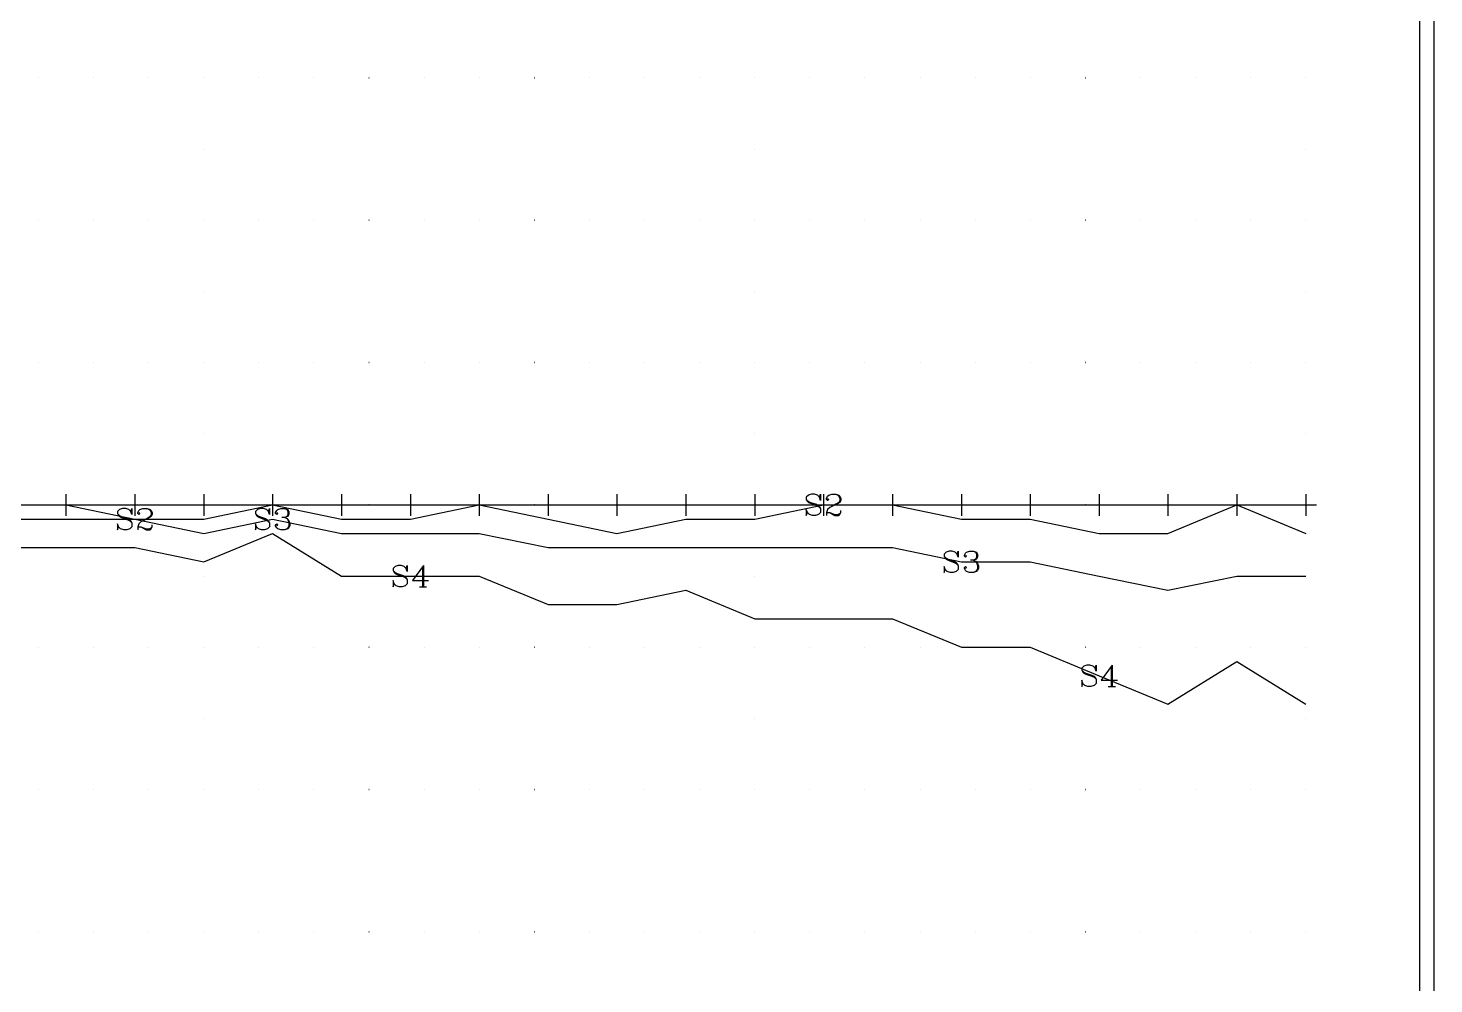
# Model space of a CAD drawing. Extents: x 10 to 200, y 0 to 250.
# Drawn here: x 101.2 to 200, y 67.3 to 134.5 of the extents above; entities that cross this region are included whole.
import ezdxf

# ---------------------------------------------------------------- set-up
doc = ezdxf.new("R2010")
doc.units = 0
doc.linetypes.add('1', pattern=[0])
for name, color, linetype in [('1', 7, '1'), ('2', 7, '1'), ('3', 7, '1')]:
    doc.layers.add(name, color=color, linetype=linetype)

msp = doc.modelspace()

# ---------------------------------------------------------------- linework, layer by layer
at = {"layer": '1'}
for p, q in [((103.9, 101.76), (103.9, 100.24)), ((108.74, 101.76), (108.74, 100.24)), ((113.58, 101.76), (113.58, 100.24)), ((118.42, 101.76), (118.42, 100.24)), ((123.26, 101.76), (123.26, 100.24)), ((128.1, 101.76), (128.1, 100.24)), ((132.94, 101.76), (132.94, 100.24)), ((137.77, 101.76), (137.77, 100.24)), ((142.61, 101.76), (142.61, 100.24)), ((147.45, 101.76), (147.45, 100.24)), ((152.29, 101.76), (152.29, 100.24)), ((157.13, 101.76), (157.13, 100.24)), ((161.97, 101.76), (161.97, 100.24)), ((166.81, 101.76), (166.81, 100.24)), ((171.65, 101.76), (171.65, 100.24)), ((176.48, 101.76), (176.48, 100.24)), ((181.32, 101.76), (181.32, 100.24)), ((186.16, 101.76), (186.16, 100.24)), ((191, 101.76), (191, 100.24)), ((103.14, 101), (104.67, 101)), ((107.98, 101), (109.5, 101)), ((112.82, 101), (114.34, 101)), ((117.66, 101), (119.18, 101)), ((122.5, 101), (124.02, 101)), ((127.33, 101), (128.86, 101)), ((132.17, 101), (133.7, 101)), ((137.01, 101), (138.54, 101)), ((141.85, 101), (143.37, 101)), ((146.69, 101), (148.21, 101)), ((151.53, 101), (153.05, 101)), ((156.37, 101), (157.89, 101)), ((161.21, 101), (162.73, 101)), ((166.04, 101), (167.57, 101)), ((170.88, 101), (172.41, 101)), ((175.72, 101), (177.25, 101)), ((180.56, 101), (182.08, 101)), ((185.4, 101), (186.92, 101)), ((190.24, 101), (191.76, 101)), ((128.95, 96.61), (128.95, 95.25)), ((129.03, 96.75), (129.03, 95.25)), ((128.74, 95.25), (129.24, 95.25)), ((177.34, 89.61), (177.34, 88.25)), ((177.41, 89.75), (177.41, 88.25)), ((177.13, 88.25), (177.63, 88.25))]:
    msp.add_line(p, q, dxfattribs=at)
for points in [[(156.84, 101.54), (156.91, 101.75), (156.91, 101.32), (156.84, 101.54), (156.7, 101.68), (156.49, 101.75), (156.27, 101.75), (156.06, 101.68), (155.91, 101.54), (155.91, 101.39), (155.99, 101.25), (156.06, 101.18), (156.2, 101.11), (156.63, 100.96), (156.77, 100.89), (156.91, 100.75)], [(157.41, 101.46), (157.49, 101.39), (157.41, 101.32), (157.34, 101.39), (157.34, 101.46), (157.41, 101.61), (157.49, 101.68), (157.7, 101.75), (157.99, 101.75), (158.2, 101.68), (158.27, 101.61), (158.34, 101.46), (158.34, 101.32), (158.27, 101.18), (158.06, 101.04), (157.7, 100.89), (157.56, 100.82), (157.41, 100.68), (157.34, 100.46), (157.34, 100.25)], [(157.99, 101.75), (158.13, 101.68), (158.2, 101.61), (158.27, 101.46), (158.27, 101.32), (158.2, 101.18), (157.99, 101.04), (157.7, 100.89)], [(99.06, 101), (103.9, 101), (108.74, 100), (113.58, 100), (118.42, 101), (123.26, 100), (128.1, 100), (132.94, 101), (137.77, 100), (142.61, 99), (147.45, 100), (152.29, 100), (157.13, 101), (161.97, 101), (166.81, 100), (171.65, 100), (176.48, 99), (181.32, 99), (186.16, 101), (191, 99)], [(99.06, 101), (103.9, 101), (108.74, 101), (113.58, 101), (118.42, 101), (123.26, 101), (128.1, 101), (132.94, 101), (137.77, 101), (142.61, 101), (147.45, 101), (152.29, 101), (157.13, 101), (161.97, 101), (166.81, 101), (171.65, 101), (176.48, 101), (181.32, 101), (186.16, 101), (191, 101)], [(108.46, 100.54), (108.53, 100.75), (108.53, 100.32), (108.46, 100.54), (108.31, 100.68), (108.1, 100.75), (107.88, 100.75), (107.67, 100.68), (107.53, 100.54), (107.53, 100.39), (107.6, 100.25), (107.67, 100.18), (107.81, 100.11), (108.24, 99.96), (108.38, 99.89), (108.53, 99.75)], [(109.03, 100.46), (109.1, 100.39), (109.03, 100.32), (108.96, 100.39), (108.96, 100.46), (109.03, 100.61), (109.1, 100.68), (109.31, 100.75), (109.6, 100.75), (109.81, 100.68), (109.88, 100.61), (109.96, 100.46), (109.96, 100.32), (109.88, 100.18), (109.67, 100.04), (109.31, 99.89), (109.17, 99.82), (109.03, 99.68), (108.96, 99.46), (108.96, 99.25)], [(109.6, 100.75), (109.74, 100.68), (109.81, 100.61), (109.88, 100.46), (109.88, 100.32), (109.81, 100.18), (109.6, 100.04), (109.31, 99.89)], [(118.13, 100.54), (118.21, 100.75), (118.21, 100.32), (118.13, 100.54), (117.99, 100.68), (117.78, 100.75), (117.56, 100.75), (117.35, 100.68), (117.21, 100.54), (117.21, 100.39), (117.28, 100.25), (117.35, 100.18), (117.49, 100.11), (117.92, 99.96), (118.06, 99.89), (118.21, 99.75)], [(118.71, 100.46), (118.78, 100.39), (118.71, 100.32), (118.63, 100.39), (118.63, 100.46), (118.71, 100.61), (118.78, 100.68), (118.99, 100.75), (119.28, 100.75), (119.49, 100.68), (119.56, 100.54), (119.56, 100.32), (119.49, 100.18), (119.28, 100.11), (119.06, 100.11)], [(119.28, 100.75), (119.42, 100.68), (119.49, 100.54), (119.49, 100.32), (119.42, 100.18), (119.28, 100.11)], [(155.91, 101.39), (156.06, 101.25), (156.2, 101.18), (156.63, 101.04), (156.77, 100.96), (156.84, 100.89), (156.91, 100.75), (156.91, 100.46), (156.77, 100.32), (156.56, 100.25), (156.34, 100.25), (156.13, 100.32), (155.99, 100.46), (155.91, 100.68), (155.91, 100.25), (155.99, 100.46)], [(99.06, 100), (103.9, 100), (108.74, 100), (113.58, 99), (118.42, 100), (123.26, 99), (128.1, 99), (132.94, 99), (137.77, 98), (142.61, 98), (147.45, 98), (152.29, 98), (157.13, 98), (161.97, 98), (166.81, 97), (171.65, 97), (176.48, 96), (181.32, 95), (186.16, 96), (191, 96)], [(107.53, 100.39), (107.67, 100.25), (107.81, 100.18), (108.24, 100.04), (108.38, 99.96), (108.46, 99.89), (108.53, 99.75), (108.53, 99.46), (108.38, 99.32), (108.17, 99.25), (107.96, 99.25), (107.74, 99.32), (107.6, 99.46), (107.53, 99.68), (107.53, 99.25), (107.6, 99.46)], [(117.21, 100.39), (117.35, 100.25), (117.49, 100.18), (117.92, 100.04), (118.06, 99.96), (118.13, 99.89), (118.21, 99.75), (118.21, 99.46), (118.06, 99.32), (117.85, 99.25), (117.63, 99.25), (117.42, 99.32), (117.28, 99.46), (117.21, 99.68), (117.21, 99.25), (117.28, 99.46)], [(119.28, 100.11), (119.42, 100.04), (119.56, 99.89), (119.63, 99.75), (119.63, 99.54), (119.56, 99.39), (119.49, 99.32), (119.28, 99.25), (118.99, 99.25), (118.78, 99.32), (118.71, 99.39), (118.63, 99.54), (118.63, 99.61), (118.71, 99.68), (118.78, 99.61), (118.71, 99.54)], [(119.49, 99.96), (119.56, 99.75), (119.56, 99.54), (119.49, 99.39), (119.42, 99.32), (119.28, 99.25)], [(157.34, 100.39), (157.41, 100.46), (157.56, 100.46), (157.91, 100.32), (158.13, 100.32), (158.27, 100.39), (158.34, 100.46)], [(157.56, 100.46), (157.91, 100.25), (158.2, 100.25), (158.27, 100.32), (158.34, 100.46), (158.34, 100.61)], [(99.06, 98), (103.9, 98), (108.74, 98), (113.58, 97), (118.42, 99), (123.26, 96), (128.1, 96), (132.94, 96), (137.77, 94), (142.61, 94), (147.45, 95), (152.29, 93), (157.13, 93), (161.97, 93), (166.81, 91), (171.65, 91), (176.48, 89), (181.32, 87), (186.16, 90), (191, 87)], [(108.96, 99.39), (109.03, 99.46), (109.17, 99.46), (109.53, 99.32), (109.74, 99.32), (109.88, 99.39), (109.96, 99.46)], [(109.17, 99.46), (109.53, 99.25), (109.81, 99.25), (109.88, 99.32), (109.96, 99.46), (109.96, 99.61)], [(166.52, 97.54), (166.59, 97.75), (166.59, 97.32), (166.52, 97.54), (166.38, 97.68), (166.16, 97.75), (165.95, 97.75), (165.74, 97.68), (165.59, 97.54), (165.59, 97.39), (165.66, 97.25), (165.74, 97.18), (165.88, 97.11), (166.31, 96.96), (166.45, 96.89), (166.59, 96.75)], [(165.59, 97.39), (165.74, 97.25), (165.88, 97.18), (166.31, 97.04), (166.45, 96.96), (166.52, 96.89), (166.59, 96.75), (166.59, 96.46), (166.45, 96.32), (166.24, 96.25), (166.02, 96.25), (165.81, 96.32), (165.66, 96.46), (165.59, 96.68), (165.59, 96.25), (165.66, 96.46)], [(167.09, 97.46), (167.16, 97.39), (167.09, 97.32), (167.02, 97.39), (167.02, 97.46), (167.09, 97.61), (167.16, 97.68), (167.38, 97.75), (167.66, 97.75), (167.88, 97.68), (167.95, 97.54), (167.95, 97.32), (167.88, 97.18), (167.66, 97.11), (167.45, 97.11)], [(167.66, 97.11), (167.81, 97.04), (167.95, 96.89), (168.02, 96.75), (168.02, 96.54), (167.95, 96.39), (167.88, 96.32), (167.66, 96.25), (167.38, 96.25), (167.16, 96.32), (167.09, 96.39), (167.02, 96.54), (167.02, 96.61), (167.09, 96.68), (167.16, 96.61), (167.09, 96.54)], [(167.66, 97.75), (167.81, 97.68), (167.88, 97.54), (167.88, 97.32), (167.81, 97.18), (167.66, 97.11)], [(167.88, 96.96), (167.95, 96.75), (167.95, 96.54), (167.88, 96.39), (167.81, 96.32), (167.66, 96.25)], [(127.81, 96.54), (127.88, 96.75), (127.88, 96.32), (127.81, 96.54), (127.67, 96.68), (127.45, 96.75), (127.24, 96.75), (127.03, 96.68), (126.88, 96.54), (126.88, 96.39), (126.95, 96.25), (127.03, 96.18), (127.17, 96.11), (127.6, 95.96), (127.74, 95.89), (127.88, 95.75)], [(126.88, 96.39), (127.03, 96.25), (127.17, 96.18), (127.6, 96.04), (127.74, 95.96), (127.81, 95.89), (127.88, 95.75), (127.88, 95.46), (127.74, 95.32), (127.53, 95.25), (127.31, 95.25), (127.1, 95.32), (126.95, 95.46), (126.88, 95.68), (126.88, 95.25), (126.95, 95.46)], [(129.03, 96.75), (128.24, 95.68), (129.38, 95.68)], [(176.2, 89.54), (176.27, 89.75), (176.27, 89.32), (176.2, 89.54), (176.06, 89.68), (175.84, 89.75), (175.63, 89.75), (175.41, 89.68), (175.27, 89.54), (175.27, 89.39), (175.34, 89.25), (175.41, 89.18), (175.56, 89.11), (175.98, 88.96), (176.13, 88.89), (176.27, 88.75)], [(175.27, 89.39), (175.41, 89.25), (175.56, 89.18), (175.98, 89.04), (176.13, 88.96), (176.2, 88.89), (176.27, 88.75), (176.27, 88.46), (176.13, 88.32), (175.91, 88.25), (175.7, 88.25), (175.48, 88.32), (175.34, 88.46), (175.27, 88.68), (175.27, 88.25), (175.34, 88.46)], [(177.41, 89.75), (176.63, 88.68), (177.77, 88.68)]]:
    msp.add_lwpolyline(points, dxfattribs=at)
at = {"layer": '2'}
for points in [[(11, 1), (11, 249), (199, 249), (199, 1), (11, 1)], [(101.97, 131), (101.97, 131), (101.97, 131), (101.97, 131), (101.97, 131)], [(105.84, 131), (105.84, 131), (105.84, 131), (105.84, 131), (105.84, 131)], [(109.71, 131), (109.71, 131), (109.71, 131), (109.71, 131), (109.71, 131)], [(113.58, 131), (113.58, 131), (113.58, 131), (113.58, 131), (113.58, 131)], [(113.58, 131), (113.58, 131), (113.58, 131), (113.58, 131), (113.58, 131)], [(117.45, 131), (117.45, 131), (117.45, 131), (117.45, 131), (117.45, 131)], [(121.32, 131), (121.32, 131), (121.32, 131), (121.32, 131), (121.32, 131)], [(125.2, 131), (125.19, 131), (125.19, 131), (125.2, 131), (125.2, 131)], [(129.07, 131), (129.06, 131), (129.06, 131), (129.07, 131), (129.07, 131)], [(132.94, 131), (132.93, 131), (132.93, 131), (132.94, 131), (132.94, 131)], [(136.81, 131), (136.8, 131), (136.8, 131), (136.81, 131), (136.81, 131)], [(140.68, 131), (140.68, 131), (140.68, 131), (140.68, 131), (140.68, 131)], [(144.55, 131), (144.55, 131), (144.55, 131), (144.55, 131), (144.55, 131)], [(148.42, 131), (148.42, 131), (148.42, 131), (148.42, 131), (148.42, 131)], [(152.29, 131), (152.29, 131), (152.29, 131), (152.29, 131), (152.29, 131)], [(152.29, 131), (152.29, 131), (152.29, 131), (152.29, 131), (152.29, 131)], [(156.16, 131), (156.16, 131), (156.16, 131), (156.16, 131), (156.16, 131)], [(160.03, 131), (160.03, 131), (160.03, 131), (160.03, 131), (160.03, 131)], [(163.9, 131), (163.9, 131), (163.9, 131), (163.9, 131), (163.9, 131)], [(167.78, 131), (167.77, 131), (167.77, 131), (167.78, 131), (167.78, 131)], [(171.65, 131), (171.64, 131), (171.64, 131), (171.65, 131), (171.65, 131)], [(175.52, 131), (175.51, 131), (175.51, 131), (175.52, 131), (175.52, 131)], [(179.39, 131), (179.39, 131), (179.39, 131), (179.39, 131), (179.39, 131)], [(183.26, 131), (183.26, 131), (183.26, 131), (183.26, 131), (183.26, 131)], [(187.13, 131), (187.13, 131), (187.13, 131), (187.13, 131), (187.13, 131)], [(191, 131), (191, 131), (191, 131), (191, 131), (191, 131)], [(191, 131), (191, 131), (191, 131), (191, 131), (191, 131)], [(113.58, 126), (113.58, 126), (113.58, 126), (113.58, 126), (113.58, 126)], [(152.29, 126), (152.29, 126), (152.29, 126), (152.29, 126), (152.29, 126)], [(191, 126), (191, 126), (191, 126), (191, 126), (191, 126)], [(101.97, 121), (101.97, 121), (101.97, 121), (101.97, 121), (101.97, 121)], [(105.84, 121), (105.84, 121), (105.84, 121), (105.84, 121), (105.84, 121)], [(109.71, 121), (109.71, 121), (109.71, 121), (109.71, 121), (109.71, 121)], [(113.58, 121), (113.58, 121), (113.58, 121), (113.58, 121), (113.58, 121)], [(113.58, 121), (113.58, 121), (113.58, 121), (113.58, 121), (113.58, 121)], [(117.45, 121), (117.45, 121), (117.45, 121), (117.45, 121), (117.45, 121)], [(121.32, 121), (121.32, 121), (121.32, 121), (121.32, 121), (121.32, 121)], [(125.2, 121), (125.19, 121), (125.19, 121), (125.2, 121), (125.2, 121)], [(129.07, 121), (129.06, 121), (129.06, 121), (129.07, 121), (129.07, 121)], [(132.94, 121), (132.93, 121), (132.93, 121), (132.94, 121), (132.94, 121)], [(136.81, 121), (136.8, 121), (136.8, 121), (136.81, 121), (136.81, 121)], [(140.68, 121), (140.68, 121), (140.68, 121), (140.68, 121), (140.68, 121)], [(144.55, 121), (144.55, 121), (144.55, 121), (144.55, 121), (144.55, 121)], [(148.42, 121), (148.42, 121), (148.42, 121), (148.42, 121), (148.42, 121)], [(152.29, 121), (152.29, 121), (152.29, 121), (152.29, 121), (152.29, 121)], [(152.29, 121), (152.29, 121), (152.29, 121), (152.29, 121), (152.29, 121)], [(156.16, 121), (156.16, 121), (156.16, 121), (156.16, 121), (156.16, 121)], [(160.03, 121), (160.03, 121), (160.03, 121), (160.03, 121), (160.03, 121)], [(163.9, 121), (163.9, 121), (163.9, 121), (163.9, 121), (163.9, 121)], [(167.78, 121), (167.77, 121), (167.77, 121), (167.78, 121), (167.78, 121)], [(171.65, 121), (171.64, 121), (171.64, 121), (171.65, 121), (171.65, 121)], [(175.52, 121), (175.51, 121), (175.51, 121), (175.52, 121), (175.52, 121)], [(179.39, 121), (179.39, 121), (179.39, 121), (179.39, 121), (179.39, 121)], [(183.26, 121), (183.26, 121), (183.26, 121), (183.26, 121), (183.26, 121)], [(187.13, 121), (187.13, 121), (187.13, 121), (187.13, 121), (187.13, 121)], [(191, 121), (191, 121), (191, 121), (191, 121), (191, 121)], [(191, 121), (191, 121), (191, 121), (191, 121), (191, 121)], [(113.58, 116), (113.58, 116), (113.58, 116), (113.58, 116), (113.58, 116)], [(152.29, 116), (152.29, 116), (152.29, 116), (152.29, 116), (152.29, 116)], [(191, 116), (191, 116), (191, 116), (191, 116), (191, 116)], [(101.97, 111), (101.97, 111), (101.97, 111), (101.97, 111), (101.97, 111)], [(105.84, 111), (105.84, 111), (105.84, 111), (105.84, 111), (105.84, 111)], [(109.71, 111), (109.71, 111), (109.71, 111), (109.71, 111), (109.71, 111)], [(113.58, 111), (113.58, 111), (113.58, 111), (113.58, 111), (113.58, 111)], [(113.58, 111), (113.58, 111), (113.58, 111), (113.58, 111), (113.58, 111)], [(117.45, 111), (117.45, 111), (117.45, 111), (117.45, 111), (117.45, 111)], [(121.32, 111), (121.32, 111), (121.32, 111), (121.32, 111), (121.32, 111)], [(125.2, 111), (125.19, 111), (125.19, 111), (125.2, 111), (125.2, 111)], [(129.07, 111), (129.06, 111), (129.06, 111), (129.07, 111), (129.07, 111)], [(132.94, 111), (132.93, 111), (132.93, 111), (132.94, 111), (132.94, 111)], [(136.81, 111), (136.8, 111), (136.8, 111), (136.81, 111), (136.81, 111)], [(140.68, 111), (140.68, 111), (140.68, 111), (140.68, 111), (140.68, 111)], [(144.55, 111), (144.55, 111), (144.55, 111), (144.55, 111), (144.55, 111)], [(148.42, 111), (148.42, 111), (148.42, 111), (148.42, 111), (148.42, 111)], [(152.29, 111), (152.29, 111), (152.29, 111), (152.29, 111), (152.29, 111)], [(152.29, 111), (152.29, 111), (152.29, 111), (152.29, 111), (152.29, 111)], [(156.16, 111), (156.16, 111), (156.16, 111), (156.16, 111), (156.16, 111)], [(160.03, 111), (160.03, 111), (160.03, 111), (160.03, 111), (160.03, 111)], [(163.9, 111), (163.9, 111), (163.9, 111), (163.9, 111), (163.9, 111)], [(167.78, 111), (167.77, 111), (167.77, 111), (167.78, 111), (167.78, 111)], [(171.65, 111), (171.64, 111), (171.64, 111), (171.65, 111), (171.65, 111)], [(175.52, 111), (175.51, 111), (175.51, 111), (175.52, 111), (175.52, 111)], [(179.39, 111), (179.39, 111), (179.39, 111), (179.39, 111), (179.39, 111)], [(183.26, 111), (183.26, 111), (183.26, 111), (183.26, 111), (183.26, 111)], [(187.13, 111), (187.13, 111), (187.13, 111), (187.13, 111), (187.13, 111)], [(191, 111), (191, 111), (191, 111), (191, 111), (191, 111)], [(191, 111), (191, 111), (191, 111), (191, 111), (191, 111)], [(113.58, 106), (113.58, 106), (113.58, 106), (113.58, 106), (113.58, 106)], [(152.29, 106), (152.29, 106), (152.29, 106), (152.29, 106), (152.29, 106)], [(191, 106), (191, 106), (191, 106), (191, 106), (191, 106)], [(101.97, 101), (101.97, 101), (101.97, 101), (101.97, 101), (101.97, 101)], [(105.84, 101), (105.84, 101), (105.84, 101), (105.84, 101), (105.84, 101)], [(109.71, 101), (109.71, 101), (109.71, 101), (109.71, 101), (109.71, 101)], [(113.58, 101), (113.58, 101), (113.58, 101), (113.58, 101), (113.58, 101)], [(113.58, 101), (113.58, 101), (113.58, 101), (113.58, 101), (113.58, 101)], [(117.45, 101), (117.45, 101), (117.45, 101), (117.45, 101), (117.45, 101)], [(121.32, 101), (121.32, 101), (121.32, 101), (121.32, 101), (121.32, 101)], [(125.2, 101), (125.19, 101), (125.19, 101), (125.2, 101), (125.2, 101)], [(129.07, 101), (129.06, 101), (129.06, 101), (129.07, 101), (129.07, 101)], [(132.94, 101), (132.93, 101), (132.93, 101), (132.94, 101), (132.94, 101)], [(136.81, 101), (136.8, 101), (136.8, 101), (136.81, 101), (136.81, 101)], [(140.68, 101), (140.68, 101), (140.68, 101), (140.68, 101), (140.68, 101)], [(144.55, 101), (144.55, 101), (144.55, 101), (144.55, 101), (144.55, 101)], [(148.42, 101), (148.42, 101), (148.42, 101), (148.42, 101), (148.42, 101)], [(152.29, 101), (152.29, 101), (152.29, 101), (152.29, 101), (152.29, 101)], [(152.29, 101), (152.29, 101), (152.29, 101), (152.29, 101), (152.29, 101)], [(156.16, 101), (156.16, 101), (156.16, 101), (156.16, 101), (156.16, 101)], [(160.03, 101), (160.03, 101), (160.03, 101), (160.03, 101), (160.03, 101)], [(163.9, 101), (163.9, 101), (163.9, 101), (163.9, 101), (163.9, 101)], [(167.78, 101), (167.77, 101), (167.77, 101), (167.78, 101), (167.78, 101)], [(171.65, 101), (171.64, 101), (171.64, 101), (171.65, 101), (171.65, 101)], [(175.52, 101), (175.51, 101), (175.51, 101), (175.52, 101), (175.52, 101)], [(179.39, 101), (179.39, 101), (179.39, 101), (179.39, 101), (179.39, 101)], [(183.26, 101), (183.26, 101), (183.26, 101), (183.26, 101), (183.26, 101)], [(187.13, 101), (187.13, 101), (187.13, 101), (187.13, 101), (187.13, 101)], [(191, 101), (191, 101), (191, 101), (191, 101), (191, 101)], [(191, 101), (191, 101), (191, 101), (191, 101), (191, 101)], [(113.58, 96), (113.58, 96), (113.58, 96), (113.58, 96), (113.58, 96)], [(152.29, 96), (152.29, 96), (152.29, 96), (152.29, 96), (152.29, 96)], [(191, 96), (191, 96), (191, 96), (191, 96), (191, 96)], [(101.97, 91), (101.97, 91), (101.97, 91), (101.97, 91), (101.97, 91)], [(105.84, 91), (105.84, 91), (105.84, 91), (105.84, 91), (105.84, 91)], [(109.71, 91), (109.71, 91), (109.71, 91), (109.71, 91), (109.71, 91)], [(113.58, 91), (113.58, 91), (113.58, 91), (113.58, 91), (113.58, 91)], [(113.58, 91), (113.58, 91), (113.58, 91), (113.58, 91), (113.58, 91)], [(117.45, 91), (117.45, 91), (117.45, 91), (117.45, 91), (117.45, 91)], [(121.32, 91), (121.32, 91), (121.32, 91), (121.32, 91), (121.32, 91)], [(125.2, 91), (125.19, 91), (125.19, 91), (125.2, 91), (125.2, 91)], [(129.07, 91), (129.06, 91), (129.06, 91), (129.07, 91), (129.07, 91)], [(132.94, 91), (132.93, 91), (132.93, 91), (132.94, 91), (132.94, 91)], [(136.81, 91), (136.8, 91), (136.8, 91), (136.81, 91), (136.81, 91)], [(140.68, 91), (140.68, 91), (140.68, 91), (140.68, 91), (140.68, 91)], [(144.55, 91), (144.55, 91), (144.55, 91), (144.55, 91), (144.55, 91)], [(148.42, 91), (148.42, 91), (148.42, 91), (148.42, 91), (148.42, 91)], [(152.29, 91), (152.29, 91), (152.29, 91), (152.29, 91), (152.29, 91)], [(152.29, 91), (152.29, 91), (152.29, 91), (152.29, 91), (152.29, 91)], [(156.16, 91), (156.16, 91), (156.16, 91), (156.16, 91), (156.16, 91)], [(160.03, 91), (160.03, 91), (160.03, 91), (160.03, 91), (160.03, 91)], [(163.9, 91), (163.9, 91), (163.9, 91), (163.9, 91), (163.9, 91)], [(167.78, 91), (167.77, 91), (167.77, 91), (167.78, 91), (167.78, 91)], [(171.65, 91), (171.64, 91), (171.64, 91), (171.65, 91), (171.65, 91)], [(175.52, 91), (175.51, 91), (175.51, 91), (175.52, 91), (175.52, 91)], [(179.39, 91), (179.39, 91), (179.39, 91), (179.39, 91), (179.39, 91)], [(183.26, 91), (183.26, 91), (183.26, 91), (183.26, 91), (183.26, 91)], [(187.13, 91), (187.13, 91), (187.13, 91), (187.13, 91), (187.13, 91)], [(191, 91), (191, 91), (191, 91), (191, 91), (191, 91)], [(191, 91), (191, 91), (191, 91), (191, 91), (191, 91)], [(113.58, 86), (113.58, 86), (113.58, 86), (113.58, 86), (113.58, 86)], [(152.29, 86), (152.29, 86), (152.29, 86), (152.29, 86), (152.29, 86)], [(191, 86), (191, 86), (191, 86), (191, 86), (191, 86)], [(101.97, 81), (101.97, 81), (101.97, 81), (101.97, 81), (101.97, 81)], [(105.84, 81), (105.84, 81), (105.84, 81), (105.84, 81), (105.84, 81)], [(109.71, 81), (109.71, 81), (109.71, 81), (109.71, 81), (109.71, 81)], [(113.58, 81), (113.58, 81), (113.58, 81), (113.58, 81), (113.58, 81)], [(113.58, 81), (113.58, 81), (113.58, 81), (113.58, 81), (113.58, 81)], [(117.45, 81), (117.45, 81), (117.45, 81), (117.45, 81), (117.45, 81)], [(121.32, 81), (121.32, 81), (121.32, 81), (121.32, 81), (121.32, 81)], [(125.2, 81), (125.19, 81), (125.19, 81), (125.2, 81), (125.2, 81)], [(129.07, 81), (129.06, 81), (129.06, 81), (129.07, 81), (129.07, 81)], [(132.94, 81), (132.93, 81), (132.93, 81), (132.94, 81), (132.94, 81)], [(136.81, 81), (136.8, 81), (136.8, 81), (136.81, 81), (136.81, 81)], [(140.68, 81), (140.68, 81), (140.68, 81), (140.68, 81), (140.68, 81)], [(144.55, 81), (144.55, 81), (144.55, 81), (144.55, 81), (144.55, 81)], [(148.42, 81), (148.42, 81), (148.42, 81), (148.42, 81), (148.42, 81)], [(152.29, 81), (152.29, 81), (152.29, 81), (152.29, 81), (152.29, 81)], [(152.29, 81), (152.29, 81), (152.29, 81), (152.29, 81), (152.29, 81)], [(156.16, 81), (156.16, 81), (156.16, 81), (156.16, 81), (156.16, 81)], [(160.03, 81), (160.03, 81), (160.03, 81), (160.03, 81), (160.03, 81)], [(163.9, 81), (163.9, 81), (163.9, 81), (163.9, 81), (163.9, 81)], [(167.78, 81), (167.77, 81), (167.77, 81), (167.78, 81), (167.78, 81)], [(171.65, 81), (171.64, 81), (171.64, 81), (171.65, 81), (171.65, 81)], [(175.52, 81), (175.51, 81), (175.51, 81), (175.52, 81), (175.52, 81)], [(179.39, 81), (179.39, 81), (179.39, 81), (179.39, 81), (179.39, 81)], [(183.26, 81), (183.26, 81), (183.26, 81), (183.26, 81), (183.26, 81)], [(187.13, 81), (187.13, 81), (187.13, 81), (187.13, 81), (187.13, 81)], [(191, 81), (191, 81), (191, 81), (191, 81), (191, 81)], [(191, 81), (191, 81), (191, 81), (191, 81), (191, 81)], [(101.97, 71), (101.97, 71), (101.97, 71), (101.97, 71), (101.97, 71)], [(105.84, 71), (105.84, 71), (105.84, 71), (105.84, 71), (105.84, 71)], [(109.71, 71), (109.71, 71), (109.71, 71), (109.71, 71), (109.71, 71)], [(113.58, 71), (113.58, 71), (113.58, 71), (113.58, 71), (113.58, 71)], [(113.58, 71), (113.58, 71), (113.58, 71), (113.58, 71), (113.58, 71)], [(117.45, 71), (117.45, 71), (117.45, 71), (117.45, 71), (117.45, 71)], [(121.32, 71), (121.32, 71), (121.32, 71), (121.32, 71), (121.32, 71)], [(125.2, 71), (125.19, 71), (125.19, 71), (125.2, 71), (125.2, 71)], [(129.07, 71), (129.06, 71), (129.06, 71), (129.07, 71), (129.07, 71)], [(132.94, 71), (132.93, 71), (132.93, 71), (132.94, 71), (132.94, 71)], [(136.81, 71), (136.8, 71), (136.8, 71), (136.81, 71), (136.81, 71)], [(140.68, 71), (140.68, 71), (140.68, 71), (140.68, 71), (140.68, 71)], [(144.55, 71), (144.55, 71), (144.55, 71), (144.55, 71), (144.55, 71)], [(148.42, 71), (148.42, 71), (148.42, 71), (148.42, 71), (148.42, 71)], [(152.29, 71), (152.29, 71), (152.29, 71), (152.29, 71), (152.29, 71)], [(152.29, 71), (152.29, 71), (152.29, 71), (152.29, 71), (152.29, 71)], [(156.16, 71), (156.16, 71), (156.16, 71), (156.16, 71), (156.16, 71)], [(160.03, 71), (160.03, 71), (160.03, 71), (160.03, 71), (160.03, 71)], [(163.9, 71), (163.9, 71), (163.9, 71), (163.9, 71), (163.9, 71)], [(167.78, 71), (167.77, 71), (167.77, 71), (167.78, 71), (167.78, 71)], [(171.65, 71), (171.64, 71), (171.64, 71), (171.65, 71), (171.65, 71)], [(175.52, 71), (175.51, 71), (175.51, 71), (175.52, 71), (175.52, 71)], [(179.39, 71), (179.39, 71), (179.39, 71), (179.39, 71), (179.39, 71)], [(183.26, 71), (183.26, 71), (183.26, 71), (183.26, 71), (183.26, 71)], [(187.13, 71), (187.13, 71), (187.13, 71), (187.13, 71), (187.13, 71)], [(191, 71), (191, 71), (191, 71), (191, 71), (191, 71)], [(191, 71), (191, 71), (191, 71), (191, 71), (191, 71)]]:
    msp.add_lwpolyline(points, dxfattribs=at)
at = {"layer": '3'}
msp.add_lwpolyline([(10, 0), (10, 250), (200, 250), (200, 0), (10, 0)], dxfattribs=at)

doc.saveas('drawing.dxf')
